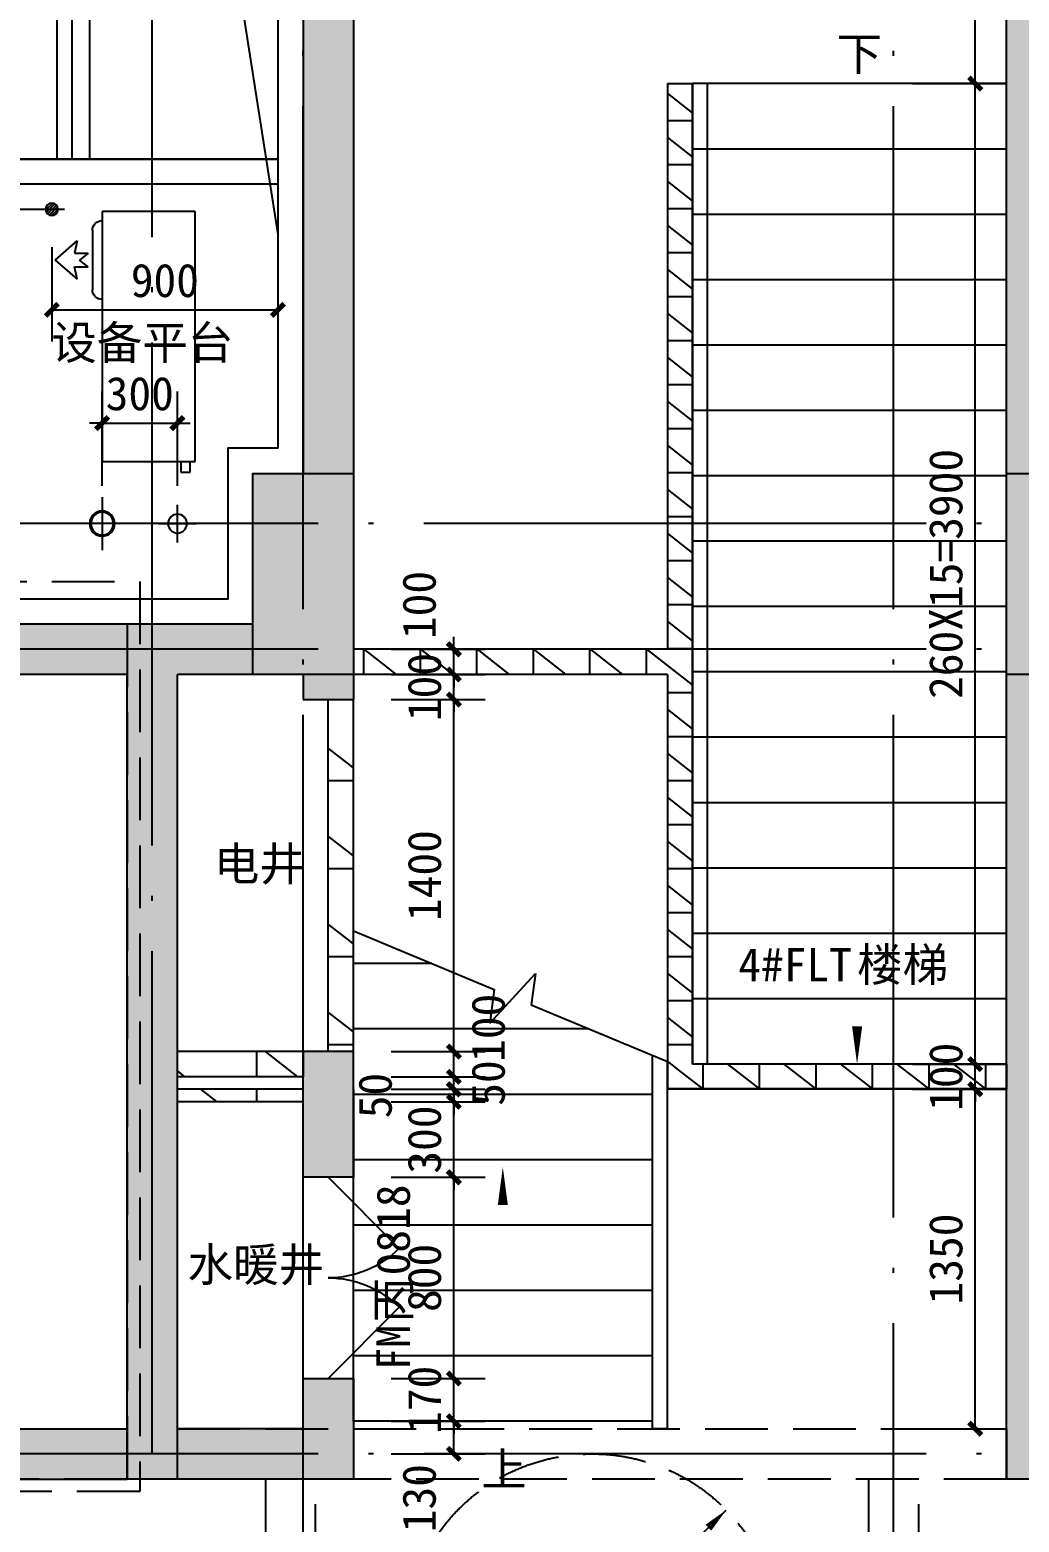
# Model space of a CAD drawing. Extents: x -10817 to 167545, y 26551 to 157048.
# Drawn here: x 29746 to 33683, y 119902 to 125837 of the extents above; entities that cross this region are included whole.
import ezdxf
from ezdxf.xclip import XClip

# ---------------------------------------------------------------- set-up
doc = ezdxf.new("R2010")
doc.units = 0
doc.header["$LTSCALE"] = 1000
doc.header["$MEASUREMENT"] = 0
doc.header["$XCLIPFRAME"] = 0
for name, pattern in [('125-核心筒-首层南入$0$DASH', [0.35, 0.25, -0.1]), ('DASH', [0.35, 0.25, -0.1]), ('DOTE', [2.42, 2, -0.2, 0.02, -0.2])]:
    doc.linetypes.add(name, pattern=pattern)
doc.layers.get('Defpoints').update_dxf_attribs({"color": 30, "linetype": 'DASH'})
for name, color, linetype in [('$0$A-DRAN-SYMB', 243, 'Continuous'), ('120-墙体$0$120-墙体$0$A-COLU-CONC-HATC', 204, 'Continuous'), ('120-墙体$0$120-墙体$0$A-WALL-CONC', 9, 'Continuous'), ('125-北侧门头$0$125-北侧门头$0$A-00-HX-113-wall-01Y$0$HRAL', 31, 'Continuous'), ('125-北侧门头$0$125-北侧门头$0$A-DRAN-SYMB', 243, 'Continuous'), ('125-北侧门头$0$125-北侧门头$0$A-FLOR-UNDR', 177, 'Continuous'), ('125-北侧门头$0$125-北侧门头$0$造甲村-建筑200户型底图$0$A-FURN', 8, 'Continuous'), ('125-核心筒-首层南入$0$A-COLU-CONC', 7, 'Continuous'), ('125-核心筒-首层南入$0$A-COLU-CONC-HATC', 204, 'Continuous'), ('125-核心筒-首层南入$0$A-DOOR', 51, 'Continuous'), ('125-核心筒-首层南入$0$A-FLOR-HRAL', 71, 'Continuous'), ('125-核心筒-首层南入$0$A-FLOR-STRS', 51, 'Continuous'), ('125-核心筒-首层南入$0$A-WALL-BLOK', 131, 'Continuous'), ('125-核心筒-首层南入$0$A-WALL-CONC', 9, 'Continuous'), ('125-核心筒-首层南入$0$A-WALL-INSL', 241, 'Continuous'), ('3#-夹层$0$A-ANNO-SYMB', 3, 'Continuous'), ('3#-夹层$0$A-ANNO-TEXT', 7, 'Continuous'), ('A-ANNO-DIMS', 3, 'Continuous'), ('A-ANNO-DOTE', 10, 'DOTE'), ('A-ANNO-TEXT', 7, 'Continuous'), ('A-DRAN-SYMB', 243, 'Continuous'), ('A-FLOR-UNDR', 177, 'Continuous'), ('PUB_HATCH', 8, 'Continuous')]:
    doc.layers.add(name, color=color, linetype=linetype)
doc.styles.add('3#-夹层$0$_TCH_DIM', font='')
doc.styles.add('3#-夹层$0$Standard', font='')
doc.styles.add('_TCH_DIM', font='')
doc.styles.add('_TCH_DIM_T3', font='')
doc.styles.get("Standard").update_dxf_attribs({"font": ''})
doc.styles.get('3#-夹层$0$_TCH_DIM').set_extended_font_data('SimSun')
doc.styles.get('3#-夹层$0$Standard').set_extended_font_data('SimSun')
doc.styles.get('_TCH_DIM').set_extended_font_data('SimSun')
doc.styles.get('_TCH_DIM_T3').set_extended_font_data('SimSun')
doc.styles.get('Standard').set_extended_font_data('SimSun')
doc.dimstyles.new('_TCH_ARCH&&50', dxfattribs={"dimtxt": 132.911392, "dimasz": 50, "dimexe": 125, "dimexo": 150, "dimgap": 50, "dimtad": 1, "dimdec": 0, "dimzin": 0, "dimdsep": 46, "dimtxsty": '_TCH_DIM_T3', "dimblk": 'ARCHTICK', "dimcen": 0.09, "dimclrt": 7, "dimazin": 2, "dimtfac": 1, "dimtdec": 0, "dimtix": 1, "dimtmove": 2, "dimatfit": 3, "dimfxl": 50, "dimtolj": 1, "dimtzin": 0, "dimarcsym": 0})
pattern_1 = [(0, (0, 0), (0, 350), []), (37.875, (400, 0), (-169.615, 218.077), []), (90, (400, 0), (-450, 3e-14), [])]
pattern_2 = [(0, (0, 0), (0, 175), []), (37.875, (200, 0), (-84.8076, 109.0383), []), (90, (200, 0), (-225, 1e-14), [])]

# ---------------------------------------------------------------- blocks, each defined once
blk = doc.blocks.new('125-北侧门头$0$125-北侧门头$0$DDDA$C0A4D4CDB')
at = {"color": 0}
for p, q in [((193.3, 556.5), (117.4, 469)), ((193.3, 556.5), (269.2, 469)), ((117.4, 469), (166.5, 480.6)), ((166.5, 480.6), (166.5, 426.2)), ((220.1, 480.6), (220.1, 426.2)), ((269.2, 469), (220.1, 480.6)), ((166.5, 426.2), (193.3, 459.5)), ((220.1, 426.2), (193.3, 459.5)), ((0, 0), (0, 370)), ((0, 370), (995, 370)), ((75.1, 408.7), (311.5, 408.7)), ((995, 370), (995, 0)), ((995, 0), (0, 0)), ((995, 57.2), (1037.4, 57.2)), ((1037.4, 20.2), (995, 20.2)), ((1037.4, 57.2), (1037.4, 20.2))]:
    blk.add_line(p, q, dxfattribs=at)
for centre, start_param, end_param in [((75.1, 370), 0.785398, 2.356194), ((311.5, 370), 5.497787, 7.068583)]:
    blk.add_ellipse(centre, major_axis=(27.3, 27.3), ratio=1, start_param=start_param, end_param=end_param, dxfattribs=at)
blk = doc.blocks.new('125-北侧门头')
at = {"layer": '125-北侧门头$0$125-北侧门头$0$A-DRAN-SYMB'}
h = blk.add_hatch(dxfattribs=at)
h.set_pattern_fill('ANSI31', color=256, scale=5, angle=270, style=0)
h.set_pattern_definition([(315, (-58418.732, -6432.753), (5.6126601, 5.6126601), [])])
edge = h.paths.add_edge_path()
edge.add_arc((3900, -1850), 25, 0, 360)
at = {"layer": '125-北侧门头$0$125-北侧门头$0$A-00-HX-113-wall-01Y$0$HRAL'}
for points in [[(4150, 2300), (4150, 2320), (-300, 2320), (-300, 2300)], [(2400, 300), (2400, 500), (2380, 500), (2350, 350), (2350, 300)], [(3920, 400), (3910, 400), (3910, 380), (3880, 380), (3880, 400), (3870, 400), (3870, 350), (3820, 350), (3820, 400), (3810, 400), (3810, 380), (3780, 380), (3780, 400), (3770, 400), (3770, 350), (3720, 350), (3720, 400), (3710, 400), (3710, 380), (3680, 380), (3680, 400), (3670, 400), (3670, 350), (3620, 350), (3620, 400), (3610, 400), (3610, 380), (3580, 380), (3580, 400), (3570, 400), (3570, 350), (3520, 350), (3520, 400), (3510, 400), (3510, 380), (3480, 380), (3480, 400), (3470, 400), (3470, 350), (2850, 350), (2850, 400), (2840, 400), (2840, 380), (2810, 380), (2810, 400), (2800, 400), (2800, 350), (2750, 350), (2750, 400), (2740, 400), (2740, 380), (2710, 380), (2710, 400), (2700, 400), (2700, 350), (2650, 350), (2650, 400), (2640, 400), (2640, 380), (2610, 380), (2610, 400), (2600, 400), (2600, 350), (2550, 350), (2550, 400), (2540, 400), (2540, 380), (2510, 380), (2510, 400), (2500, 400), (2500, 350), (2450, 350), (2450, 400), (2440, 400), (2440, 380), (2410, 380), (2410, 400), (2400, 400)], [(-200, 300), (-300, 300), (-300, -1800)], [(-200.7, 300), (450, 300), (450, 200), (-200.7, 200)], [(-200.7, 300), (-200.7, 200)], [(4048.5, -100), (4148.7, -100), (4148.7, 300), (2350, 300), (2350, 200), (4048.5, 200), (4048.5, 200), (4048.5, -100)], [(4148.7, -100), (4148.7, -1650)], [(2999.3, -1750), (4048.5, -1750), (4048.5, -2050), (4148.7, -2050), (4148.7, -1650), (2999.3, -1650)], [(-450, -1850), (-450, -1850), (-450, -1830), (-300, -1800), (-300, -1800)], [(-450, -1850), (-450, -1860), (-430, -1860), (-430, -1890), (-450, -1890), (-450, -1900), (-400, -1900), (-400, -1950), (-450, -1950), (-450, -1960), (-430, -1960), (-430, -1990), (-450, -1990), (-450, -2000), (-400, -2000), (-400, -2050), (-450, -2050)], [(-450, -2050), (-450, -2060), (-430, -2060), (-430, -2090), (-450, -2090), (-450, -2100), (-400, -2100), (-400, -2150), (-450, -2150), (-450, -2160), (-430, -2160), (-430, -2190), (-450, -2190), (-450, -2200), (-400, -2200), (-400, -2250), (-450, -2250), (-450, -2260), (-430, -2260), (-430, -2290), (-450, -2290), (-450, -2300), (-400, -2300), (-400, -2350), (-450, -2350), (-450, -2360), (-430, -2360), (-430, -2390), (-450, -2390), (-450, -2400), (-400, -2400), (-400, -2450), (-450, -2450), (-450, -2460), (-430, -2460), (-430, -2490), (-450, -2490), (-450, -2500), (-400, -2500), (-400, -2550), (-450, -2550)], [(4148.7, -2050), (4148.7, -3100)], [(-450, -2550), (-450, -2560), (-430, -2560), (-430, -2590), (-450, -2590), (-450, -2600), (-400, -2600), (-400, -2650), (-450, -2650), (-450, -2660), (-430, -2660), (-430, -2690), (-450, -2690), (-450, -2700), (-400, -2700), (-400, -2750), (-450, -2750), (-450, -2760), (-430, -2760), (-430, -2790), (-450, -2790), (-450, -2800)], [(-450, -2800), (-400, -2800), (-400, -3400)], [(4048.5, -3400), (4048.5, -3100), (4148.7, -3100), (4148.7, -3400)]]:
    blk.add_lwpolyline(points, dxfattribs=at)
for points in [[(-300, 2300), (4150, 2300), (4150, 300), (-300, 300)], [(4148.7, -180), (4148.7, -150), (4098.7, -150), (4098.6, -180)], [(4148.7, -280), (4148.7, -250), (4098.7, -250), (4098.6, -280)], [(4148.7, -380), (4148.7, -350), (4098.7, -350), (4098.6, -380)], [(4148.7, -480), (4148.7, -450), (4098.7, -450), (4098.6, -480)], [(4148.7, -580), (4148.7, -550), (4098.7, -550), (4098.6, -580)], [(4148.7, -680), (4148.7, -650), (4098.7, -650), (4098.6, -680)], [(4148.7, -780), (4148.7, -750), (4098.7, -750), (4098.6, -780)], [(4148.7, -880), (4148.7, -850), (4098.7, -850), (4098.6, -880)], [(4148.7, -980), (4148.7, -950), (4098.7, -950), (4098.6, -980)], [(4148.7, -1080), (4148.7, -1050), (4098.7, -1050), (4098.6, -1080)], [(4148.7, -1180), (4148.7, -1150), (4098.7, -1150), (4098.6, -1180)], [(4148.7, -1280), (4148.7, -1250), (4098.7, -1250), (4098.6, -1280)], [(4148.7, -1380), (4148.7, -1350), (4098.7, -1350), (4098.6, -1380)], [(4148.7, -1480), (4148.7, -1450), (4098.7, -1450), (4098.6, -1480)], [(4148.7, -1580), (4148.7, -1550), (4098.7, -1550), (4098.6, -1580)], [(4148.7, -2130), (4148.7, -2100), (4098.7, -2100), (4098.6, -2130)], [(4148.7, -2230), (4148.7, -2200), (4098.7, -2200), (4098.6, -2230)], [(4148.7, -2330), (4148.7, -2300), (4098.7, -2300), (4098.6, -2330)], [(4148.7, -2430), (4148.7, -2400), (4098.7, -2400), (4098.6, -2430)], [(4148.7, -2530), (4148.7, -2500), (4098.7, -2500), (4098.6, -2530)], [(4148.7, -2630), (4148.7, -2600), (4098.7, -2600), (4098.6, -2630)], [(4148.7, -2730), (4148.7, -2700), (4098.7, -2700), (4098.6, -2730)], [(4148.7, -2830), (4148.7, -2800), (4098.7, -2800), (4098.6, -2830)], [(4148.7, -2930), (4148.7, -2900), (4098.7, -2900), (4098.6, -2930)], [(4148.7, -3030), (4148.7, -3000), (4098.7, -3000), (4098.6, -3030)]]:
    blk.add_lwpolyline(points, close=True, dxfattribs=at)
at = {"layer": '125-北侧门头$0$125-北侧门头$0$A-00-HX-113-wall-01Y$0$HRAL', "elevation": 0}
for points in [[(4150, 300), (4150, 600), (4120, 600), (4120, 500), (3980, 500), (3980, 600), (3950, 600), (3950, 300), (3920, 300)], [(3950, 450), (3920, 450), (3920, 300)]]:
    blk.add_lwpolyline(points, dxfattribs=at)
at = {"layer": '125-北侧门头$0$125-北侧门头$0$A-DRAN-SYMB'}
blk.add_circle((3900, -1850), 25, dxfattribs=at)
at = {"layer": '125-北侧门头$0$125-北侧门头$0$A-FLOR-UNDR'}
for points in [[(3000, -1650), (4048.5, -1650), (4048.5, 200), (3000, 200)], [(3000, -1650), (3748.5, -1650), (3748.5, -100), (3000, -100)]]:
    blk.add_lwpolyline(points, close=True, dxfattribs=at)
blk.add_lwpolyline([(2999.3, -1950), (3252.2, -329.7), (3748.5, -100)], dxfattribs=at)
at = {"layer": '125-北侧门头$0$125-北侧门头$0$造甲村-建筑200户型底图$0$A-FURN', "ltscale": 0.1, "extrusion": (0, 0, -1), "xscale": -1, "zscale": -1, "rotation": 90}
blk.add_blockref('125-北侧门头$0$125-北侧门头$0$DDDA$C0A4D4CDB', (-3329.7, -1858.4), dxfattribs=at)
blk = doc.blocks.new('125-核心筒-首层南入$0$$DorLib2D$00000116')
at = {"color": 0}
for p, q in [((-0.5, 0), (-0.1464, 0.3536)), ((0.5, 0), (0.1464, 0.3536))]:
    blk.add_line(p, q, dxfattribs=at)
for centre, start, end in [((-0.5, 0), 0, 45), ((0.5, 0), 135, 180)]:
    blk.add_arc(centre, 0.5, start, end, dxfattribs=at)
blk = doc.blocks.new('_FZH')
blk.add_lwpolyline([(-0.5, -0.5), (0.5, -0.5), (0.5, 0.5), (-0.5, 0.5)], close=True)
at = {"layer": 'PUB_HATCH'}
blk.add_solid([(-0.5, -0.5), (0.5, -0.5), (-0.5, 0.5), (0.5, 0.5)], dxfattribs=at)
blk = doc.blocks.new('125-核心筒-首层南入')
at = {"layer": '125-核心筒-首层南入$0$A-COLU-CONC-HATC'}
for points in [[(-1850, 7800), (-1650, 7800), (-1650, 10600), (-1850, 10800)], [(950, 7800), (1150, 7800), (1150, 10800), (950, 10600)], [(1350, 7200), (1350, 7000), (1650, 7000), (1749.8, 7100), (1750, 7200)], [(1749.8, 7100), (1850, 7000), (1850, 7200), (1749.3, 7200)], [(1650, 5500), (1850, 5500), (1850, 7000), (1749.8, 7100), (1650, 7000)], [(-1650, 7000), (-1850, 7000), (-1850, 4000), (-1650, 3800)], [(1150, 7000), (950, 7000), (950, 6900), (1150, 6900)], [(950, 5350), (1150, 5350), (1150, 5500), (950, 5500)], [(1650, 5350), (1850, 5350), (1850, 5500), (1650, 5500)], [(950, 5350), (950, 5000), (1150, 5000), (1150, 5350)], [(1750, 3933.3), (1850, 4000), (1850, 5350), (1650, 5350), (1650, 4000)], [(1150, 4000), (1150, 4200), (950, 4200), (950, 3800)], [(-1850, 4000), (-1850, 3800), (-1650, 3800)], [(1150, 4000), (950, 3800), (1750, 3800), (1750, 3933.3), (1650, 4000)], [(1750, 3933.3), (1750, 3800), (1850, 3800), (1850, 4000)]]:
    blk.add_hatch(color=256, dxfattribs=at).paths.add_polyline_path(points)
h = blk.add_hatch(dxfattribs=at)
h.set_pattern_fill('空心砖', color=256, scale=50, style=0)
h.set_pattern_definition(pattern_2)
h.paths.add_polyline_path([(-400, 9350), (-400, 7050), (-333.3, 7050), (-300, 7100), (-300, 9350)])
h = blk.add_hatch(dxfattribs=at)
h.set_pattern_fill('空心砖', color=256, scale=50, style=0)
h.set_pattern_definition(pattern_2)
h.paths.add_polyline_path([(950, 7000), (950, 7100), (-300, 7100), (-333.3, 7050), (-300, 7000)])
h = blk.add_hatch(dxfattribs=at)
h.set_pattern_fill('空心砖', color=256, scale=50, style=0)
h.set_pattern_definition(pattern_2)
h.paths.add_polyline_path([(-333.3, 7050), (-400, 7050), (-400, 5450), (-300, 5350), (-300, 7000)])
h = blk.add_hatch(dxfattribs=at)
h.set_pattern_fill('空心砖', color=256, scale=100, style=0)
h.set_pattern_definition(pattern_1)
h.paths.add_polyline_path([(950, 5500), (1050, 5500), (1050, 6900), (950, 6900)])
h = blk.add_hatch(dxfattribs=at)
h.set_pattern_fill('空心砖', color=256, scale=100, style=0)
h.set_pattern_definition(pattern_1)
h.paths.add_polyline_path([(1150, 5400), (1650, 5400), (1650, 5500), (1150, 5500)])
h = blk.add_hatch(dxfattribs=at)
h.set_pattern_fill('空心砖', color=256, scale=50, style=0)
h.set_pattern_definition(pattern_2)
h.paths.add_polyline_path([(-1650, 5350), (-300, 5350), (-400, 5450), (-1650, 5450)])
h = blk.add_hatch(dxfattribs=at)
h.set_pattern_fill('空心砖', color=256, scale=100, style=0)
h.set_pattern_definition(pattern_1)
h.paths.add_polyline_path([(1150, 5350), (1150, 5300), (1650, 5300), (1650, 5350)])
at = {"layer": '125-核心筒-首层南入$0$A-DOOR'}
for p, q in [((950, 4200), (950, 5000)), ((1150, 4200), (1150, 5000))]:
    blk.add_line(p, q, dxfattribs=at)
at = {"layer": '125-核心筒-首层南入$0$A-DOOR', "linetype": '125-核心筒-首层南入$0$DASH'}
blk.add_lwpolyline([(1150, 5500), (1150, 6900)], dxfattribs=at)
at = {"layer": '125-核心筒-首层南入$0$A-FLOR-HRAL'}
for points in [[(2128.5, 9050), (2128.5, 10730), (1250, 10730)], [(2068.5, 9050), (2068.5, 10670), (1250, 10670)]]:
    blk.add_lwpolyline(points, dxfattribs=at)
at = {"layer": '125-核心筒-首层南入$0$A-FLOR-STRS'}
for p, q in [((-1650, 5450), (-1650, 9350)), ((-1650, 9350), (-400, 9350)), ((-460, 5450), (-460, 9350)), ((-460, 9350), (-400, 9350)), ((-400, 5450), (-400, 9350)), ((-400, 5450), (-400, 9350)), ((-1650, 9090), (-400, 9090)), ((-1650, 8830), (-400, 8830)), ((-1650, 8570), (-400, 8570)), ((-1650, 8310), (-400, 8310)), ((-1650, 8050), (-400, 8050)), ((-1650, 7790), (-400, 7790)), ((-1650, 7530), (-400, 7530)), ((-1650, 7270), (-400, 7270)), ((-1650, 7010), (-400, 7010)), ((-1650, 6750), (-400, 6750)), ((-1650, 6490), (-400, 6490)), ((-1650, 6230), (-400, 6230)), ((-1650, 5970), (-400, 5970)), ((950, 5980), (389.5, 5746.8)), ((950, 4030), (950, 5980)), ((637.5, 5850), (950, 5850)), ((407.3, 5613), (225.3, 5811.1)), ((225.3, 5811.1), (242.1, 5685.5)), ((-1650, 5710), (-400, 5710)), ((389.5, 5746.8), (407.3, 5613)), ((242.1, 5685.5), (-300, 5460)), ((12.5, 5590), (950, 5590)), ((-240, 4000), (-240, 5485)), ((-1650, 5450), (-400, 5450)), ((-460, 5450), (-400, 5450)), ((-300, 4030), (-300, 5460)), ((-300, 4000), (-300, 5460)), ((-240, 5330), (950, 5330)), ((-240, 5070), (950, 5070)), ((-240, 4810), (950, 4810)), ((-240, 4550), (950, 4550)), ((-240, 4290), (950, 4290)), ((-300, 4000), (-240, 4000)), ((-240, 4030), (950, 4030))]:
    blk.add_line(p, q, dxfattribs=at)
at = {"layer": '125-核心筒-首层南入$0$A-WALL-BLOK'}
for p, q in [((-400, 9350), (-400, 7050)), ((-300, 9350), (-400, 9350)), ((-300, 9350), (-300, 7100)), ((-300, 7100), (950, 7100)), ((-400, 7050), (-400, 5450)), ((-300, 7000), (950, 7000)), ((-300, 7000), (-300, 5350)), ((950, 5500), (950, 6900)), ((1050, 5500), (1050, 6900)), ((1150, 5500), (1650, 5500)), ((1150, 5500), (1150, 5400)), ((-1650, 5450), (-400, 5450)), ((-1650, 5450), (-1650, 5350)), ((-1650, 5350), (-300, 5350)), ((1150, 5400), (1650, 5400)), ((1150, 5350), (1650, 5350)), ((1150, 5300), (1650, 5300))]:
    blk.add_line(p, q, dxfattribs=at)
at = {"layer": '125-核心筒-首层南入$0$A-WALL-CONC'}
for p, q in [((1150, 10800), (1150, 7800)), ((-1650, 7800), (-1650, 10600)), ((950, 10600), (950, 7800)), ((1350, 7200), (1750, 7200)), ((1749.3, 7200), (1850, 7200)), ((-1650, 3800), (-1650, 7000)), ((950, 7000), (950, 6900)), ((1150, 7000), (1150, 6900)), ((1350, 7000), (1650, 7000)), ((1650, 5500), (1650, 7000)), ((1850, 7000), (1850, 7000)), ((1850, 5500), (1850, 7000)), ((1150, 6900), (950, 6900)), ((950, 5350), (950, 5500)), ((950, 5500), (1150, 5500)), ((1150, 5350), (1150, 5500)), ((1650, 5350), (1650, 5500)), ((1850, 5350), (1850, 5500)), ((950, 5350), (950, 5000)), ((1150, 5000), (1150, 5350)), ((1650, 4000), (1650, 5350)), ((1850, 4000), (1850, 5350)), ((950, 5000), (1150, 5000)), ((1150, 4200), (950, 4200)), ((950, 4200), (950, 3800)), ((1150, 4000), (1150, 4200)), ((1150, 4000), (1650, 4000)), ((1850, 4000), (1850, 4000)), ((-1850, 3800), (-1650, 3800)), ((950, 3800), (1750, 3800)), ((1750, 3800), (1850, 3800))]:
    blk.add_line(p, q, dxfattribs=at)
at = {"layer": '125-核心筒-首层南入$0$A-WALL-INSL'}
blk.add_lwpolyline([(600, 10800), (600, 10900), (1250, 10900), (1250, 7900), (1450, 7900), (1450, 7300), (2400, 7300)], dxfattribs=at)
at = {"layer": 'Defpoints'}
for points in [[(-1650, 3800), (1650, 3800), (1650, 4000), (-1650, 4000)], [(-1300, 3800), (-1100, 3800), (-1100, 2400), (-1300, 2400)], [(1100, 3800), (1300, 3800), (1300, 2400), (1100, 2400)]]:
    blk.add_lwpolyline(points, close=True, dxfattribs=at)
blk.add_blockref('125-北侧门头', (-1750, 10700))
at = {"layer": '125-核心筒-首层南入$0$A-COLU-CONC', "xscale": 400, "yscale": 800, "zscale": 800}
blk.add_blockref('_FZH', (-1850, 7400), dxfattribs=at)
at = {"layer": '125-核心筒-首层南入$0$A-COLU-CONC', "xscale": 800, "yscale": 400, "zscale": 400, "rotation": 90}
blk.add_blockref('_FZH', (1150, 7400), dxfattribs=at)
at = {"layer": '125-核心筒-首层南入$0$A-DOOR', "xscale": 800, "yscale": 800, "zscale": 200, "rotation": 90}
blk.add_blockref('125-核心筒-首层南入$0$$DorLib2D$00000116', (1050, 4600), dxfattribs=at)
blk = doc.blocks.new('120-墙体')
at = {"layer": '120-墙体$0$120-墙体$0$A-COLU-CONC-HATC'}
for points in [[(-7800, 100), (-7800, -100), (-7200, -100), (-7200, 100)], [(-6950, -3300), (-6950, -3100), (-7800, -3100), (-7800, -3300)]]:
    blk.add_hatch(color=256, dxfattribs=at).paths.add_polyline_path(points)
at = {"layer": '120-墙体$0$120-墙体$0$A-WALL-CONC'}
for p, q in [((-7800, 100), (-7200, 100)), ((-7800, -100), (-7200, -100)), ((-6950, -3100), (-7800, -3100)), ((-7800, -3300), (-7800, -3100)), ((-6950, -3300), (-7800, -3300))]:
    blk.add_line(p, q, dxfattribs=at)
at = {"layer": 'Defpoints'}
blk.add_lwpolyline([(-7800, 100), (-7800, -3300), (-7050, -3300), (-7050, -4700), (-8350, -4700), (-8350, -7200), (-9550, -7200), (-9550, -11200)], dxfattribs=at)
blk = doc.blocks.new('120-墙体-首层')
at = {"layer": 'Defpoints'}
blk.add_lwpolyline([(-9600, -10995), (-9600, -11250), (750, -11250), (750, -4850), (250, -4850), (250, 270), (-7850, 270), (-7850, -3350), (-6800, -3350), (-6800, -6400), (-6500, -6400), (-6500, -10995)], close=True, dxfattribs=at)
ref = blk.add_blockref('120-墙体', (0, 0))
XClip(ref).set_block_clipping_path([(-9600, -10995), (-9600, -11250), (750, -11250), (750, -4850), (250, -4850), (250, 270), (-7850, 270), (-7850, -3350), (-6800, -3350), (-6800, -6400), (-6500, -6400), (-6500, -10995)])
blk = doc.blocks.new('A$C60AE0A12')
at = {"layer": 'A-ANNO-DIMS'}
for points in [[(462.9, 1406.4, 33, 0, 0), (534.1, 1476.6, 0, 0, 0)], [(-462.9, 493.6, 33, 0, 0), (-534.1, 423.4, 0, 0, 0)]]:
    blk.add_lwpolyline(points, format="xyseb", dxfattribs=at)
blk.add_lwpolyline([(-534.1, 423.4), (534.1, 1476.6)], dxfattribs=at)
at = {"layer": 'A-FLOR-UNDR', "linetype": 'DASH'}
blk.add_circle((0, 950, 0), 750, dxfattribs=at)
at = {"layer": 'A-ANNO-DIMS', "color": 7, "style": '_TCH_DIM'}
blk.add_text('D=1500', height=132.91, rotation=44.59468, dxfattribs=at).set_placement((-232, 791.5, 0))
blk = doc.blocks.new('雨水管')
at = {"layer": 'A-DRAN-SYMB'}
for p, q in [((100, 105), (100, -105)), ((-5, 0), (205, 0))]:
    blk.add_line(p, q, dxfattribs=at)
for radius in [50, 45]:
    blk.add_circle((100, 0), radius, dxfattribs=at)
blk = doc.blocks.new('VGVBFGV')
blk.add_blockref('雨水管', (1849.8, 7599.9))
blk = doc.blocks.new('bgfbgfb')
at = {"layer": '$0$A-DRAN-SYMB', "color": 5}
for p, q in [((0, -75), (0, 75)), ((75, 0), (-75, 0))]:
    blk.add_line(p, q, dxfattribs=at)
blk.add_circle((0, 0), 37.5, dxfattribs=at)
blk = doc.blocks.new('vgftvgf')
for name, p in [('VGVBFGV', (0, 0)), ('bgfbgfb', (1649.8, 7600))]:
    blk.add_blockref(name, p)
blk = doc.blocks.new('_ArchTick')
at = {"color": 0, "linetype": 'ByBlock', "const_width": 0.4}
blk.add_lwpolyline([(-0.5, -0.5), (0.5, 0.5)], dxfattribs=at)
blk = doc.blocks.new('*D2759')
at = {"layer": 'A-ANNO-DIMS', "color": 0, "lineweight": -2, "transparency": 16777216}
for p, q in [((29833.2, 124973.5), (29833.2, 124598.5)), ((30733.2, 124973.5), (30733.2, 124598.5)), ((29833.2, 124723.5), (30733.2, 124723.5))]:
    blk.add_line(p, q, dxfattribs=at)
at = {"layer": 'Defpoints', "color": 0, "transparency": 16777216}
for p in [(29833.2, 125123.5), (30733.2, 125123.5), (30733.2, 124723.5)]:
    blk.add_point(p, dxfattribs=at)
at = {"layer": 'A-ANNO-DIMS', "color": 0, "lineweight": -2, "transparency": 16777216, "xscale": 50, "yscale": 50, "zscale": 50, "rotation": 180}
blk.add_blockref('_ArchTick', (29833.2, 124723.5), dxfattribs=at)
at = {"layer": 'A-ANNO-DIMS', "color": 0, "lineweight": -2, "transparency": 16777216, "xscale": 50, "yscale": 50, "zscale": 50}
blk.add_blockref('_ArchTick', (30733.2, 124723.5), dxfattribs=at)
at = {"layer": 'A-ANNO-DIMS', "color": 7, "transparency": 16777216, "insert": (30283.2, 124840), "char_height": 132.91, "attachment_point": 5, "style": '_TCH_DIM_T3'}
blk.add_mtext('\\A1;900', dxfattribs=at)
blk = doc.blocks.new('*D2760')
at = {"layer": 'A-ANNO-DIMS', "color": 0, "lineweight": -2, "transparency": 16777216}
for p, q in [((29883.3, 125123.5), (29358.3, 125123.5)), ((29483.3, 123873.4), (29483.3, 125123.5)), ((29883.3, 123873.4), (29358.3, 123873.4))]:
    blk.add_line(p, q, dxfattribs=at)
at = {"layer": 'Defpoints', "color": 0, "transparency": 16777216}
for p in [(29483.3, 125123.5), (30033.3, 125123.5), (30033.3, 123873.4)]:
    blk.add_point(p, dxfattribs=at)
at = {"layer": 'A-ANNO-DIMS', "color": 0, "lineweight": -2, "transparency": 16777216, "xscale": 50, "yscale": 50, "zscale": 50}
for p, rotation in [((29483.3, 125123.5), 90), ((29483.3, 123873.4), 270)]:
    blk.add_blockref('_ArchTick', p, dxfattribs=dict(at, rotation=rotation))
at = {"layer": 'A-ANNO-DIMS', "color": 7, "transparency": 16777216, "insert": (29366.9, 124498.5), "char_height": 132.91, "attachment_point": 5, "rotation": 90, "style": '_TCH_DIM_T3'}
blk.add_mtext('\\A1;1250', dxfattribs=at)
blk = doc.blocks.new('*D2761')
at = {"layer": 'A-ANNO-DIMS', "color": 0, "lineweight": -2, "transparency": 16777216}
for p, q in [((30033.3, 124023.4), (30033.1, 124398.4)), ((30333.3, 124023.5), (30333.1, 124398.5)), ((30033.2, 124273.4), (29983.2, 124273.4)), ((30033.2, 124273.4), (30333.2, 124273.5)), ((30333.2, 124273.5), (30383.2, 124273.5))]:
    blk.add_line(p, q, dxfattribs=at)
at = {"layer": 'Defpoints', "color": 0, "transparency": 16777216}
for p in [(30333.2, 124273.5), (30033.3, 123873.4), (30333.3, 123873.5)]:
    blk.add_point(p, dxfattribs=at)
at = {"layer": 'A-ANNO-DIMS', "color": 0, "lineweight": -2, "transparency": 16777216, "xscale": 50, "yscale": 50, "zscale": 50}
for p, rotation in [((30033.2, 124273.4), 0.02349167744898573), ((30333.2, 124273.5), 180.023491677449)]:
    blk.add_blockref('_ArchTick', p, dxfattribs=dict(at, rotation=rotation))
at = {"layer": 'A-ANNO-DIMS', "color": 7, "transparency": 16777216, "insert": (30183.1, 124389.9), "char_height": 132.91, "attachment_point": 5, "rotation": 0.02349, "style": '_TCH_DIM_T3'}
blk.add_mtext('\\A1;300', dxfattribs=at)
blk = doc.blocks.new('*D3211')
at = {"layer": 'A-ANNO-DIMS', "color": 0, "lineweight": -2, "transparency": 16777216}
for p, q in [((33258.2, 126873.5), (33633.2, 126873.5)), ((33508.2, 125623.5), (33508.2, 126873.5)), ((33258.2, 125623.5), (33633.2, 125623.5))]:
    blk.add_line(p, q, dxfattribs=at)
at = {"layer": 'Defpoints', "color": 0, "transparency": 16777216}
for p in [(33108.2, 126873.5), (33508.2, 126873.5), (33108.2, 125623.5)]:
    blk.add_point(p, dxfattribs=at)
at = {"layer": 'A-ANNO-DIMS', "color": 0, "lineweight": -2, "transparency": 16777216, "xscale": 50, "yscale": 50, "zscale": 50}
for p, rotation in [((33508.2, 126873.5), 90), ((33508.2, 125623.5), 270)]:
    blk.add_blockref('_ArchTick', p, dxfattribs=dict(at, rotation=rotation))
at = {"layer": 'A-ANNO-DIMS', "color": 7, "transparency": 16777216, "insert": (33391.7, 126248.5), "char_height": 132.91, "attachment_point": 5, "rotation": 90, "style": '_TCH_DIM_T3'}
blk.add_mtext('\\A1;1250', dxfattribs=at)
blk = doc.blocks.new('*D3212')
at = {"layer": 'A-ANNO-DIMS', "color": 0, "lineweight": -2, "transparency": 16777216}
for p, q in [((33258.2, 125623.5), (33633.2, 125623.5)), ((33508.2, 121723.5), (33508.2, 125623.5)), ((33258.2, 121723.5), (33633.2, 121723.5))]:
    blk.add_line(p, q, dxfattribs=at)
at = {"layer": 'Defpoints', "color": 0, "transparency": 16777216}
for p in [(33108.2, 125623.5), (33508.2, 125623.5), (33108.2, 121723.5)]:
    blk.add_point(p, dxfattribs=at)
at = {"layer": 'A-ANNO-DIMS', "color": 0, "lineweight": -2, "transparency": 16777216, "xscale": 50, "yscale": 50, "zscale": 50}
for p, rotation in [((33508.2, 125623.5), 90), ((33508.2, 121723.5), 270)]:
    blk.add_blockref('_ArchTick', p, dxfattribs=dict(at, rotation=rotation))
at = {"layer": 'A-ANNO-DIMS', "color": 7, "transparency": 16777216, "insert": (33391.7, 123673.5), "char_height": 132.911, "attachment_point": 5, "rotation": 90, "style": '_TCH_DIM_T3'}
blk.add_mtext('\\A1;260X15=3900', dxfattribs=at)
blk = doc.blocks.new('*D3213')
at = {"layer": 'A-ANNO-DIMS', "color": 0, "lineweight": -2, "transparency": 16777216}
for p, q in [((33508.2, 121723.5), (33508.2, 121773.5)), ((33258.2, 121723.5), (33633.2, 121723.5)), ((33508.2, 121623.5), (33508.2, 121723.5)), ((33258.2, 121623.5), (33633.2, 121623.5)), ((33508.2, 121623.5), (33508.2, 121573.5))]:
    blk.add_line(p, q, dxfattribs=at)
at = {"layer": 'Defpoints', "color": 0, "transparency": 16777216}
for p in [(33108.2, 121723.5), (33508.2, 121723.5), (33108.2, 121623.5)]:
    blk.add_point(p, dxfattribs=at)
at = {"layer": 'A-ANNO-DIMS', "color": 0, "lineweight": -2, "transparency": 16777216, "xscale": 50, "yscale": 50, "zscale": 50}
for p, rotation in [((33508.2, 121723.5), 270), ((33508.2, 121623.5), 90)]:
    blk.add_blockref('_ArchTick', p, dxfattribs=dict(at, rotation=rotation))
at = {"layer": 'A-ANNO-DIMS', "color": 7, "transparency": 16777216, "insert": (33391.7, 121673.5), "char_height": 132.91, "attachment_point": 5, "rotation": 90, "style": '_TCH_DIM_T3'}
blk.add_mtext('\\A1;100', dxfattribs=at)
blk = doc.blocks.new('*D3214')
at = {"layer": 'A-ANNO-DIMS', "color": 0, "lineweight": -2, "transparency": 16777216}
for p, q in [((33258.2, 121623.5), (33633.2, 121623.5)), ((33508.2, 120273.5), (33508.2, 121623.5)), ((33258.2, 120273.5), (33633.2, 120273.5))]:
    blk.add_line(p, q, dxfattribs=at)
at = {"layer": 'Defpoints', "color": 0, "transparency": 16777216}
for p in [(33108.2, 121623.5), (33508.2, 121623.5), (33108.2, 120273.5)]:
    blk.add_point(p, dxfattribs=at)
at = {"layer": 'A-ANNO-DIMS', "color": 0, "lineweight": -2, "transparency": 16777216, "xscale": 50, "yscale": 50, "zscale": 50}
for p, rotation in [((33508.2, 121623.5), 90), ((33508.2, 120273.5), 270)]:
    blk.add_blockref('_ArchTick', p, dxfattribs=dict(at, rotation=rotation))
at = {"layer": 'A-ANNO-DIMS', "color": 7, "transparency": 16777216, "insert": (33391.7, 120948.5), "char_height": 132.91, "attachment_point": 5, "rotation": 90, "style": '_TCH_DIM_T3'}
blk.add_mtext('\\A1;1350', dxfattribs=at)
blk = doc.blocks.new('*D3286')
at = {"layer": 'A-ANNO-DIMS', "color": 0, "lineweight": -2, "transparency": 16777216}
for p, q in [((31183.2, 120303.5), (31558.2, 120303.5)), ((31433.2, 120173.5), (31433.2, 120303.5)), ((31183.2, 120173.5), (31558.2, 120173.5))]:
    blk.add_line(p, q, dxfattribs=at)
at = {"layer": 'Defpoints', "color": 0, "transparency": 16777216}
for p in [(31033.2, 120303.5), (31433.2, 120303.5), (31033.2, 120173.5)]:
    blk.add_point(p, dxfattribs=at)
at = {"layer": 'A-ANNO-DIMS', "color": 0, "lineweight": -2, "transparency": 16777216, "xscale": 50, "yscale": 50, "zscale": 50}
for p, rotation in [((31433.2, 120303.5), 90), ((31433.2, 120173.5), 270)]:
    blk.add_blockref('_ArchTick', p, dxfattribs=dict(at, rotation=rotation))
at = {"layer": 'A-ANNO-DIMS', "color": 7, "transparency": 16777216, "insert": (31295.7, 119997.3), "char_height": 132.91, "attachment_point": 5, "rotation": 90, "style": '_TCH_DIM_T3'}
blk.add_mtext('\\A1;130', dxfattribs=at)
blk = doc.blocks.new('*D3287')
at = {"layer": 'A-ANNO-DIMS', "color": 0, "lineweight": -2, "transparency": 16777216}
for p, q in [((31433.2, 120473.5), (31433.2, 120523.5)), ((31183.2, 120473.5), (31558.2, 120473.5)), ((31433.2, 120303.5), (31433.2, 120473.5)), ((31183.2, 120303.5), (31558.2, 120303.5)), ((31433.2, 120303.5), (31433.2, 120253.5))]:
    blk.add_line(p, q, dxfattribs=at)
at = {"layer": 'Defpoints', "color": 0, "transparency": 16777216}
for p in [(31033.2, 120473.5), (31433.2, 120473.5), (31033.2, 120303.5)]:
    blk.add_point(p, dxfattribs=at)
at = {"layer": 'A-ANNO-DIMS', "color": 0, "lineweight": -2, "transparency": 16777216, "xscale": 50, "yscale": 50, "zscale": 50}
for p, rotation in [((31433.2, 120473.5), 270), ((31433.2, 120303.5), 90)]:
    blk.add_blockref('_ArchTick', p, dxfattribs=dict(at, rotation=rotation))
at = {"layer": 'A-ANNO-DIMS', "color": 7, "transparency": 16777216, "insert": (31316.7, 120388.5), "char_height": 132.91, "attachment_point": 5, "rotation": 90, "style": '_TCH_DIM_T3'}
blk.add_mtext('\\A1;170', dxfattribs=at)
blk = doc.blocks.new('*D3288')
at = {"layer": 'A-ANNO-DIMS', "color": 0, "lineweight": -2, "transparency": 16777216}
for p, q in [((31183.2, 121273.5), (31558.2, 121273.5)), ((31433.2, 120473.5), (31433.2, 121273.5)), ((31183.2, 120473.5), (31558.2, 120473.5))]:
    blk.add_line(p, q, dxfattribs=at)
at = {"layer": 'Defpoints', "color": 0, "transparency": 16777216}
for p in [(31033.2, 121273.5), (31433.2, 121273.5), (31033.2, 120473.5)]:
    blk.add_point(p, dxfattribs=at)
at = {"layer": 'A-ANNO-DIMS', "color": 0, "lineweight": -2, "transparency": 16777216, "xscale": 50, "yscale": 50, "zscale": 50}
for p, rotation in [((31433.2, 121273.5), 90), ((31433.2, 120473.5), 270)]:
    blk.add_blockref('_ArchTick', p, dxfattribs=dict(at, rotation=rotation))
at = {"layer": 'A-ANNO-DIMS', "color": 7, "transparency": 16777216, "insert": (31316.7, 120873.5), "char_height": 132.91, "attachment_point": 5, "rotation": 90, "style": '_TCH_DIM_T3'}
blk.add_mtext('\\A1;800', dxfattribs=at)
blk = doc.blocks.new('*D3289')
at = {"layer": 'A-ANNO-DIMS', "color": 0, "lineweight": -2, "transparency": 16777216}
for p, q in [((31433.2, 121573.5), (31433.2, 121623.5)), ((31183.2, 121573.5), (31558.2, 121573.5)), ((31433.2, 121273.5), (31433.2, 121573.5)), ((31183.2, 121273.5), (31558.2, 121273.5)), ((31433.2, 121273.5), (31433.2, 121223.5))]:
    blk.add_line(p, q, dxfattribs=at)
at = {"layer": 'Defpoints', "color": 0, "transparency": 16777216}
for p in [(31033.2, 121573.5), (31433.2, 121573.5), (31033.2, 121273.5)]:
    blk.add_point(p, dxfattribs=at)
at = {"layer": 'A-ANNO-DIMS', "color": 0, "lineweight": -2, "transparency": 16777216, "xscale": 50, "yscale": 50, "zscale": 50}
for p, rotation in [((31433.2, 121573.5), 270), ((31433.2, 121273.5), 90)]:
    blk.add_blockref('_ArchTick', p, dxfattribs=dict(at, rotation=rotation))
at = {"layer": 'A-ANNO-DIMS', "color": 7, "transparency": 16777216, "insert": (31316.7, 121423.5), "char_height": 132.91, "attachment_point": 5, "rotation": 90, "style": '_TCH_DIM_T3'}
blk.add_mtext('\\A1;300', dxfattribs=at)
blk = doc.blocks.new('*D3290')
at = {"layer": 'A-ANNO-DIMS', "color": 0, "lineweight": -2, "transparency": 16777216}
for p, q in [((31183.2, 121623.5), (31558.2, 121623.5)), ((31433.2, 121623.5), (31433.2, 121673.5)), ((31433.2, 121573.5), (31433.2, 121623.5)), ((31183.2, 121573.5), (31558.2, 121573.5)), ((31433.2, 121573.5), (31433.2, 121523.5))]:
    blk.add_line(p, q, dxfattribs=at)
at = {"layer": 'Defpoints', "color": 0, "transparency": 16777216}
for p in [(31033.2, 121623.5), (31433.2, 121623.5), (31033.2, 121573.5)]:
    blk.add_point(p, dxfattribs=at)
at = {"layer": 'A-ANNO-DIMS', "color": 0, "lineweight": -2, "transparency": 16777216, "xscale": 50, "yscale": 50, "zscale": 50}
for p, rotation in [((31433.2, 121623.5), 270), ((31433.2, 121573.5), 90)]:
    blk.add_blockref('_ArchTick', p, dxfattribs=dict(at, rotation=rotation))
at = {"layer": 'A-ANNO-DIMS', "color": 7, "transparency": 16777216, "insert": (31120.7, 121598.5), "char_height": 132.91, "attachment_point": 5, "rotation": 90, "style": '_TCH_DIM_T3'}
blk.add_mtext('\\A1;50', dxfattribs=at)
blk = doc.blocks.new('*D3291')
at = {"layer": 'A-ANNO-DIMS', "color": 0, "lineweight": -2, "transparency": 16777216}
for p, q in [((31433.2, 121673.5), (31433.2, 121723.5)), ((31183.2, 121673.5), (31558.2, 121673.5)), ((31183.2, 121623.5), (31558.2, 121623.5)), ((31433.2, 121623.5), (31433.2, 121673.5)), ((31433.2, 121623.5), (31433.2, 121573.5))]:
    blk.add_line(p, q, dxfattribs=at)
at = {"layer": 'Defpoints', "color": 0, "transparency": 16777216}
for p in [(31033.2, 121673.5), (31033.2, 121623.5), (31433.2, 121673.5)]:
    blk.add_point(p, dxfattribs=at)
at = {"layer": 'A-ANNO-DIMS', "color": 0, "lineweight": -2, "transparency": 16777216, "xscale": 50, "yscale": 50, "zscale": 50}
for p, rotation in [((31433.2, 121673.5), 270), ((31433.2, 121623.5), 90)]:
    blk.add_blockref('_ArchTick', p, dxfattribs=dict(at, rotation=rotation))
at = {"layer": 'A-ANNO-DIMS', "color": 7, "transparency": 16777216, "insert": (31570.7, 121648.5), "char_height": 132.91, "attachment_point": 5, "rotation": 90, "style": '_TCH_DIM_T3'}
blk.add_mtext('\\A1;50', dxfattribs=at)
blk = doc.blocks.new('*D3292')
at = {"layer": 'A-ANNO-DIMS', "color": 0, "lineweight": -2, "transparency": 16777216}
for p, q in [((31183.2, 121773.5), (31558.2, 121773.5)), ((31433.2, 121673.5), (31433.2, 121773.5)), ((31183.2, 121673.5), (31558.2, 121673.5))]:
    blk.add_line(p, q, dxfattribs=at)
at = {"layer": 'Defpoints', "color": 0, "transparency": 16777216}
for p in [(31033.2, 121773.5), (31433.2, 121773.5), (31033.2, 121673.5)]:
    blk.add_point(p, dxfattribs=at)
at = {"layer": 'A-ANNO-DIMS', "color": 0, "lineweight": -2, "transparency": 16777216, "xscale": 50, "yscale": 50, "zscale": 50}
for p, rotation in [((31433.2, 121773.5), 90), ((31433.2, 121673.5), 270)]:
    blk.add_blockref('_ArchTick', p, dxfattribs=dict(at, rotation=rotation))
at = {"layer": 'A-ANNO-DIMS', "color": 7, "transparency": 16777216, "insert": (31570.7, 121868.1), "char_height": 132.91, "attachment_point": 5, "rotation": 90, "style": '_TCH_DIM_T3'}
blk.add_mtext('\\A1;100', dxfattribs=at)
blk = doc.blocks.new('*D3293')
at = {"layer": 'A-ANNO-DIMS', "color": 0, "lineweight": -2, "transparency": 16777216}
for p, q in [((31183.2, 123173.5), (31558.2, 123173.5)), ((31433.2, 121773.5), (31433.2, 123173.5)), ((31183.2, 121773.5), (31558.2, 121773.5))]:
    blk.add_line(p, q, dxfattribs=at)
at = {"layer": 'Defpoints', "color": 0, "transparency": 16777216}
for p in [(31033.2, 123173.5), (31433.2, 123173.5), (31033.2, 121773.5)]:
    blk.add_point(p, dxfattribs=at)
at = {"layer": 'A-ANNO-DIMS', "color": 0, "lineweight": -2, "transparency": 16777216, "xscale": 50, "yscale": 50, "zscale": 50}
for p, rotation in [((31433.2, 123173.5), 90), ((31433.2, 121773.5), 270)]:
    blk.add_blockref('_ArchTick', p, dxfattribs=dict(at, rotation=rotation))
at = {"layer": 'A-ANNO-DIMS', "color": 7, "transparency": 16777216, "insert": (31316.7, 122473.5), "char_height": 132.91, "attachment_point": 5, "rotation": 90, "style": '_TCH_DIM_T3'}
blk.add_mtext('\\A1;1400', dxfattribs=at)
blk = doc.blocks.new('*D3294')
at = {"layer": 'A-ANNO-DIMS', "color": 0, "lineweight": -2, "transparency": 16777216}
for p, q in [((31433.2, 123273.5), (31433.2, 123323.5)), ((31183.2, 123273.5), (31558.2, 123273.5)), ((31433.2, 123173.5), (31433.2, 123273.5)), ((31183.2, 123173.5), (31558.2, 123173.5)), ((31433.2, 123173.5), (31433.2, 123123.5))]:
    blk.add_line(p, q, dxfattribs=at)
at = {"layer": 'Defpoints', "color": 0, "transparency": 16777216}
for p in [(31033.2, 123273.5), (31433.2, 123273.5), (31033.2, 123173.5)]:
    blk.add_point(p, dxfattribs=at)
at = {"layer": 'A-ANNO-DIMS', "color": 0, "lineweight": -2, "transparency": 16777216, "xscale": 50, "yscale": 50, "zscale": 50}
for p, rotation in [((31433.2, 123273.5), 270), ((31433.2, 123173.5), 90)]:
    blk.add_blockref('_ArchTick', p, dxfattribs=dict(at, rotation=rotation))
at = {"layer": 'A-ANNO-DIMS', "color": 7, "transparency": 16777216, "insert": (31316.7, 123223.5), "char_height": 132.91, "attachment_point": 5, "rotation": 90, "style": '_TCH_DIM_T3'}
blk.add_mtext('\\A1;100', dxfattribs=at)
blk = doc.blocks.new('*D3295')
at = {"layer": 'A-ANNO-DIMS', "color": 0, "lineweight": -2, "transparency": 16777216}
for p, q in [((31433.2, 123373.5), (31433.2, 123423.5)), ((31183.2, 123373.5), (31558.2, 123373.5)), ((31433.2, 123273.5), (31433.2, 123373.5)), ((31183.2, 123273.5), (31558.2, 123273.5)), ((31433.2, 123273.5), (31433.2, 123223.5))]:
    blk.add_line(p, q, dxfattribs=at)
at = {"layer": 'Defpoints', "color": 0, "transparency": 16777216}
for p in [(31033.2, 123373.5), (31433.2, 123373.5), (31033.2, 123273.5)]:
    blk.add_point(p, dxfattribs=at)
at = {"layer": 'A-ANNO-DIMS', "color": 0, "lineweight": -2, "transparency": 16777216, "xscale": 50, "yscale": 50, "zscale": 50}
for p, rotation in [((31433.2, 123373.5), 270), ((31433.2, 123273.5), 90)]:
    blk.add_blockref('_ArchTick', p, dxfattribs=dict(at, rotation=rotation))
at = {"layer": 'A-ANNO-DIMS', "color": 7, "transparency": 16777216, "insert": (31295.7, 123549.8), "char_height": 132.91, "attachment_point": 5, "rotation": 90, "style": '_TCH_DIM_T3'}
blk.add_mtext('\\A1;100', dxfattribs=at)

msp = doc.modelspace()

# ---------------------------------------------------------------- linework, layer by layer
at = {"layer": '3#-夹层$0$A-ANNO-SYMB'}
for points in [[(33038.2, 125623.5, 0, 0, 0), (33038.2, 121723.5, 0, 40, 0), (33038.2, 121873.5, 0, 0, 0)], [(31628.2, 120273.5, 0, 0, 0), (31628.2, 121313.5, 0, 40, 0), (31628.2, 121163.5, 0, 0, 0)]]:
    msp.add_lwpolyline(points, format="xyseb", dxfattribs=at)
at = {"layer": 'A-ANNO-DOTE'}
for points in [[(30233.2, 120173.5), (30233.2, 130873.5)], [(30833.2, 116273.5), (30833.2, 130873.5)], [(33183.2, 116273.5), (33183.2, 130873.5)], [(35733.2, 123873.5), (26883.1, 123873.5)], [(35733.2, 123373.5), (26883.1, 123373.5)], [(35733.2, 120173.5), (26883.1, 120173.5)]]:
    msp.add_lwpolyline(points, dxfattribs=at)

# ---------------------------------------------------------------- block references
ref = msp.add_blockref('125-核心筒-首层南入', (31983.2, 116273.5), dxfattribs=dict(xscale=-1))
XClip(ref).set_block_clipping_path([(-2450.001355944, -6650.1452511974), (3900.0557166993, 13400.0000000014)])
ref = msp.add_blockref('vgftvgf', (31983.2, 116273.5), dxfattribs=dict(xscale=-1))
XClip(ref).set_block_clipping_path([(-2550.0013559441, -6650.1452511987), (3900.0557166992, 13400.0000000001)])
ref = msp.add_blockref('120-墙体-首层', (22333.2, 123373.5), dxfattribs=dict(xscale=-1))
XClip(ref).set_block_clipping_path([(-12100.001355944, -13750.1452511974), (-5749.9442833007, 6300.0000000014)])
msp.add_blockref('A$C60AE0A12', (31983.2, 118473.5))

# ---------------------------------------------------------------- texts
at = {"layer": '3#-夹层$0$A-ANNO-TEXT', "color": 7, "style": '3#-夹层$0$_TCH_DIM'}
for s, p in [('下', (32956.6, 125676)), ('上', (31542.1, 120046))]:
    msp.add_text(s, height=132.9, dxfattribs=at).set_placement(p)
at = {"layer": '3#-夹层$0$A-ANNO-TEXT', "style": '3#-夹层$0$Standard'}
for s, p in [('4#FLT', (32565.2, 122053)), ('楼梯', (33037.8, 122053))]:
    msp.add_text(s, height=132.91, dxfattribs=at).set_placement(p)
at = {"layer": 'A-ANNO-TEXT'}
for s, p in [('设备平台', (29831, 124527.1)), ('电井', (30477.8, 122453.9)), ('水暖井', (30373.3, 120859.8))]:
    msp.add_text(s, height=132.91, dxfattribs=at).set_placement(p)
at = {"layer": 'A-ANNO-TEXT', "color": 2}
for s, height, p in [('0818', 132.91, (31258.2, 120883.5)), ('丙', 132.9, (31258.2, 120694.5)), ('FM', 132.91, (31258.2, 120505.4))]:
    msp.add_text(s, height=height, rotation=90, dxfattribs=at).set_placement(p)

# ---------------------------------------------------------------- dimensions: what is measured, and where the dimension line sits
at = {"layer": 'A-ANNO-DIMS'}
for p1, p2, distance, picture, middle in [((33108.2, 125623.5), (33108.2, 126873.5), -400, '*D3211', (33391.7, 126248.5)), ((30033.3, 123873.4), (30033.3, 125123.5), 550, '*D2760', (29366.9, 124498.5)), ((29833.2, 125123.5), (30733.2, 125123.5), -400, '*D2759', (30283.2, 124840)), ((30033.3, 123873.4), (30333.3, 123873.5), 400, '*D2761', (30183.1, 124389.9)), ((31033.2, 123173.5), (31033.2, 123273.5), -400, '*D3294', (31316.7, 123223.5)), ((31033.2, 121773.5), (31033.2, 123173.5), -400, '*D3293', (31316.7, 122473.5)), ((33108.2, 121623.5), (33108.2, 121723.5), -400, '*D3213', (33391.7, 121673.5)), ((31033.2, 121273.5), (31033.2, 121573.5), -400, '*D3289', (31316.7, 121423.5)), ((33108.2, 120273.5), (33108.2, 121623.5), -400, '*D3214', (33391.7, 120948.5)), ((31033.2, 120473.5), (31033.2, 121273.5), -400, '*D3288', (31316.7, 120873.5)), ((31033.2, 120303.5), (31033.2, 120473.5), -400, '*D3287', (31316.7, 120388.5))]:
    dim = msp.add_aligned_dim(p1=p1, p2=p2, distance=distance, dimstyle='_TCH_ARCH&&50', dxfattribs=at)
    dim.commit()
    dim.dimension.update_dxf_attribs({"geometry": picture, "text_midpoint": middle})
dim = msp.add_aligned_dim(p1=(33108.2, 121723.5), p2=(33108.2, 125623.5), distance=-400, text='260X15=3900', dimstyle='_TCH_ARCH&&50', dxfattribs=at)
dim.commit()
dim.dimension.update_dxf_attribs({"geometry": '*D3212', "text_midpoint": (33391.7, 123673.5)})
for base, p1, p2, picture, middle in [((31433.2, 123373.5), (31033.2, 123273.5), (31033.2, 123373.5), '*D3295', (31295.7, 123549.8)), ((31433.2, 121773.5), (31033.2, 121673.5), (31033.2, 121773.5), '*D3292', (31570.7, 121868.1)), ((31433.2, 121673.5), (31033.2, 121623.5), (31033.2, 121673.5), '*D3291', (31570.7, 121648.5)), ((31433.2, 121623.5), (31033.2, 121573.5), (31033.2, 121623.5), '*D3290', (31120.7, 121598.5)), ((31433.2, 120303.5), (31033.2, 120173.5), (31033.2, 120303.5), '*D3286', (31295.7, 119997.3))]:
    dim = msp.add_linear_dim(base=base, p1=p1, p2=p2, angle=90, dimstyle='_TCH_ARCH&&50', dxfattribs=at)
    dim.commit()
    dim.dimension.update_dxf_attribs({"geometry": picture, "text_midpoint": middle, "dimtype": 161})

doc.saveas('drawing.dxf')
